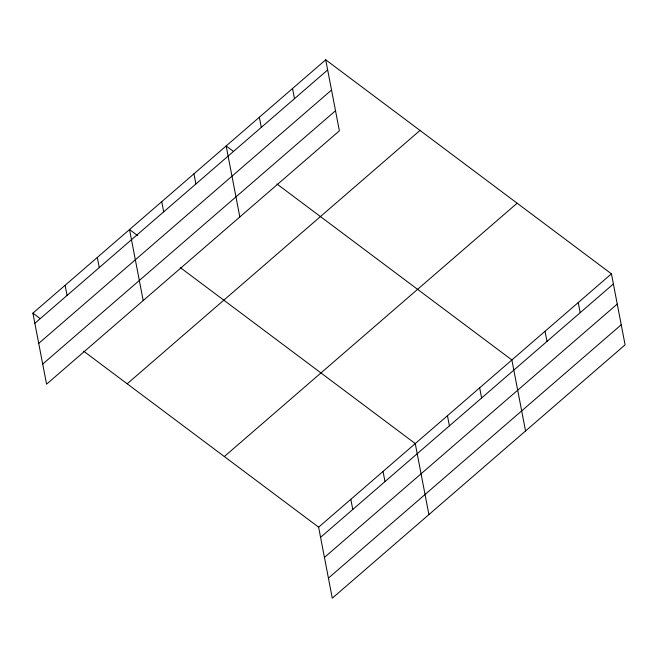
<?xml version="1.0" encoding="UTF-8"?>
<svg xmlns="http://www.w3.org/2000/svg" width="658" height="658" viewBox="0 0 658 658"><rect width="100%" height="100%" fill="white"/><g stroke="black" fill="none" stroke-linecap="round" stroke-linejoin="round"><path stroke-width="0.99" d="M325.71 59.812L339.38 130.819L46.57 384.165L32.9 313.159L325.71 59.812L611.43 273.835L625.1 344.841L332.29 598.188L318.62 527.181L83.673 351.191M34.858 323.308L327.659 69.962M38.723 343.394L331.533 90.039M42.704 364.08L335.514 110.733M127.183 383.787L419.993 130.44M224.329 456.553L517.139 203.207M318.62 527.181L611.43 273.835M320.569 537.331L613.379 283.976M324.435 557.408L617.245 304.062M328.424 578.102L621.234 324.756M233.409 151.381L226.155 145.953L239.825 216.959M276.928 183.977L511.875 359.967L525.545 430.982M137.588 235.589L129.527 229.552L143.197 300.566M180.3 267.584L415.247 443.574L428.917 514.581M32.9 313.159L40.154 318.595M578.242 302.548L580.192 312.69M545.054 331.262L547.012 341.403M479.666 387.842L481.615 397.983M447.456 415.708L449.406 425.858M383.038 471.441L384.988 481.59M292.522 88.526L294.48 98.667M350.829 499.315L352.778 509.457M259.342 117.239L261.292 127.381M193.946 173.819L195.903 183.969M161.736 201.685L163.694 211.835M97.318 257.426L99.276 267.567M65.109 285.292L67.067 295.434"/></g></svg>
